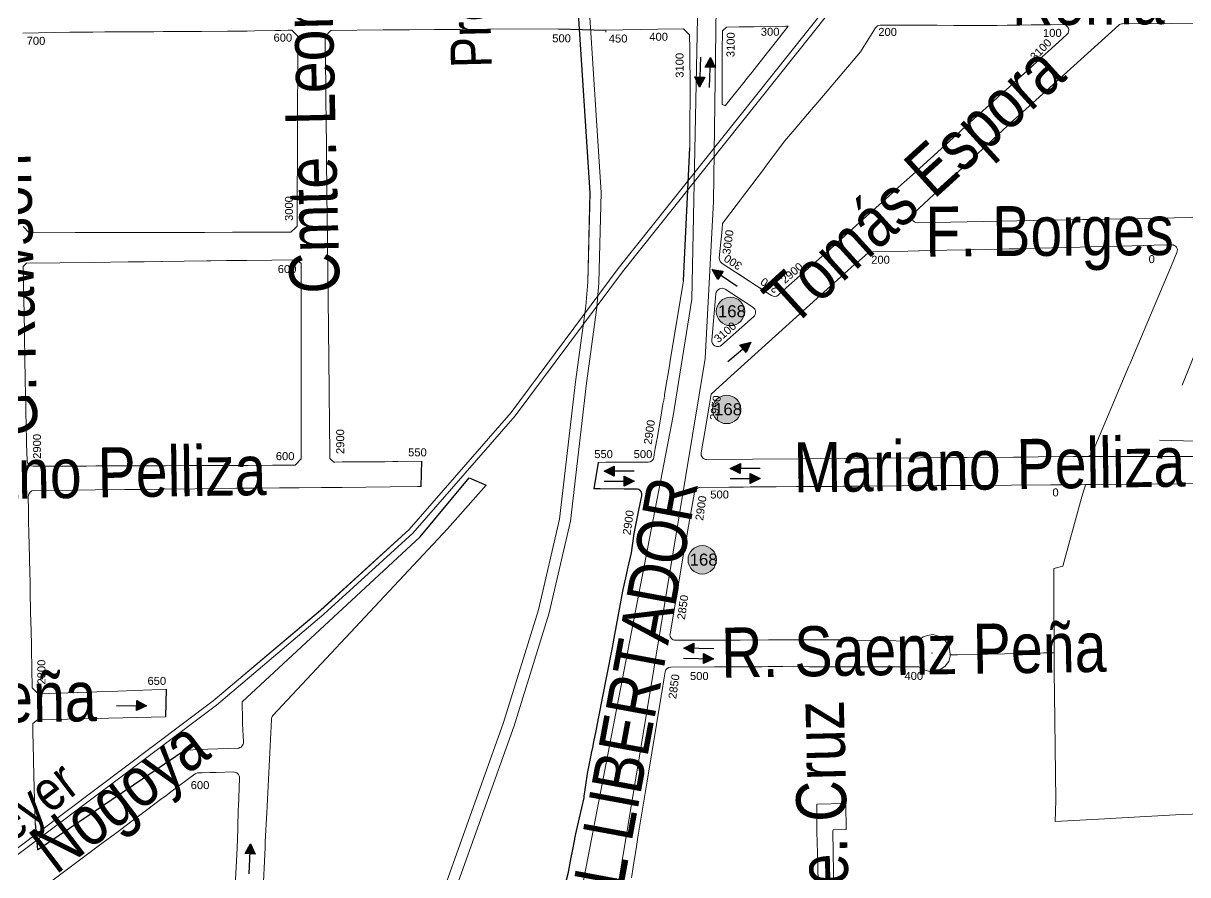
# Model space of a CAD drawing. Header units: millimetres. Extents: x 11558 to 23675, y 49449 to 61482.
# Drawn here: x 20639 to 21221, y 56830 to 57256 of the extents above; entities that cross this region are included whole.
import ezdxf

# ---------------------------------------------------------------- set-up
doc = ezdxf.new("R2010")
doc.units = ezdxf.units.MM
doc.linetypes.add('ACAD_ISO03W100', pattern=[30, 12, -18])
for name, color, linetype in [('0. plano base - nombres calles', 22, 'Continuous'), ('0. Plano Base - PLANO', 254, 'Continuous'), ('0. Plano base - sentido calles', 253, 'Continuous'), ('0. vias del tren', 252, 'VÍAS'), ('0.BARRIOS - DIVISIÓN', 12, 'ACAD_ISO03W100'), ('7. puesta en valor CC la lucila', 212, 'Continuous'), ('numeración', 7, 'Continuous')]:
    doc.layers.add(name, color=color, linetype=linetype)
doc.layers.add('Linea 168 IDA', color=7, linetype='Continuous', true_color=0x1a1a1a)
doc.layers.add('Linea 168 REGRESO', color=7, linetype='Continuous', true_color=0x330000)
doc.layers.get('7. puesta en valor CC la lucila').off()
doc.styles.get("Standard").update_dxf_attribs({"font": 'arial.ttf'})
doc.linetypes.add('VÍAS', pattern='A,0.15,[130,ltypeshp.shx,S=0.25,R=0,X=0,Y=0],0.15', length=0.3)

# ---------------------------------------------------------------- blocks, each defined once
blk = doc.blocks.new('MANZANAS')
at = {"layer": '0. Plano Base - PLANO', "color": 0, "linetype": 'VÍAS', "lineweight": 5, "ltscale": 4}
for points in [[(5639498.58, 6182852.42), (5639498.58, 6182614.33), (5639507.14, 6182228.89), (5639507.14, 6182181.36), (5639499.58, 6182050.89), (5639491.3, 6181998.3), (5639483.11, 6181953.65), (5639476.63, 6181918.34), (5639458.2, 6181825.34), (5639436.33, 6181704.24), (5639396.68, 6181501.18), (5639382.4, 6181412.53), (5639364.06, 6181337.09), (5639343.42, 6181280.78), (5639316.75, 6181215.85), (5639268.98, 6181116.06), (5639194.54, 6180959.83), (5639162.21, 6180892.02), (5639129.25, 6180822.85), (5639106.57, 6180782.08), (5639050.37, 6180665.87)], [(5639501.22, 6182852.42), (5639501.22, 6182614.36), (5639509.79, 6182228.92), (5639509.79, 6182181.28), (5639502.22, 6182050.61), (5639493.9, 6181997.86), (5639485.71, 6181953.18), (5639479.23, 6181917.85), (5639460.79, 6181824.85), (5639438.93, 6181703.75), (5639399.29, 6181500.71), (5639384.99, 6181412.01), (5639366.6, 6181336.32), (5639345.88, 6181279.82), (5639319.17, 6181214.78), (5639271.36, 6181114.92), (5639196.93, 6180958.69), (5639164.6, 6180890.88), (5639131.6, 6180821.63), (5639108.92, 6180780.86), (5639052.75, 6180664.71)], [(5639322.12, 6181612.68), (5639371.55, 6181530.98), (5639391.43, 6181490.39), (5639396.14, 6181478.96), (5639409.05, 6181442.97), (5639433.73, 6181378), (5639445.48, 6181332.4), (5639455.96, 6181274.08), (5639468.18, 6181185), (5639478.02, 6181113.25), (5639487.92, 6181063.58), (5639494.74, 6181039.55), (5639523.38, 6180960.5), (5639544.12, 6180912.83), (5639581.91, 6180817.59), (5639639.87, 6180652.45), (5639686.05, 6180526.01), (5639788.58, 6180238.23)], [(5639317.55, 6181609.48), (5639366.67, 6181528.31), (5639386.35, 6181488.1), (5639390.94, 6181476.96), (5639403.83, 6181441.05), (5639428.42, 6181376.31), (5639440.04, 6181331.21), (5639450.46, 6181273.21), (5639462.67, 6181184.24), (5639472.53, 6181112.33), (5639482.51, 6181062.28), (5639489.44, 6181037.84), (5639518.21, 6180958.44), (5639538.98, 6180910.69), (5639576.7, 6180815.64), (5639634.63, 6180650.57), (5639680.81, 6180524.12), (5639783.34, 6180236.34)]]:
    blk.add_lwpolyline(points, dxfattribs=at)
at = {"layer": '0. Plano Base - PLANO', "color": 0, "linetype": 'Continuous', "lineweight": 5}
for points in [[(5639514.96, 6181593.87), (5639535.35, 6181650.99), (5639537.66, 6181657.47), (5639543.15, 6181672.21), (5639562.6, 6181724.5, -0.184954), (5639563.92, 6181726), (5639585.44, 6181737.29), (5639623.78, 6181757.4, -0.521827), (5639627.85, 6181755.28), (5639634.53, 6181704.27), (5639639, 6181670.17), (5639640.51, 6181658.66, -0.310072), (5639639.07, 6181655.83), (5639595.3, 6181632.02), (5639591.49, 6181629.94), (5639518.94, 6181590.47, -0.688545)], [(5639475.99, 6181438.4), (5639472.77, 6181448.56), (5639468.76, 6181460.94), (5639466.88, 6181466.73), (5639470.59, 6181476.73), (5639470.69, 6181476.98), (5639499.03, 6181553.28), (5639500.65, 6181557.39), (5639501.07, 6181558.43), (5639503.91, 6181565.49, -0.173643), (5639505.16, 6181566.91), (5639521.08, 6181575.62), (5639525.87, 6181578.24), (5639526.07, 6181578.35), (5639529.44, 6181580.19), (5639555.71, 6181594.58), (5639565.5, 6181599.94), (5639569.19, 6181601.96), (5639571.73, 6181603.42), (5639596.72, 6181617.15), (5639600.91, 6181619.47), (5639601.2, 6181619.63), (5639614.48, 6181626.96), (5639629.11, 6181635.04), (5639636.69, 6181639.23, -0.545067), (5639640.84, 6181637), (5639641.4, 6181629.95), (5639641.5, 6181628.64), (5639645.18, 6181582.22), (5639645.6, 6181577.02), (5639645.72, 6181575.44), (5639649.45, 6181528.4, -0.299264), (5639647.97, 6181525.7), (5639643.96, 6181523.58), (5639642.48, 6181522.8), (5639641.91, 6181522.5), (5639626.49, 6181514.34), (5639619.85, 6181510.82), (5639615.47, 6181508.51), (5639595.07, 6181497.7), (5639591.94, 6181496.05), (5639556.83, 6181477.46), (5639550.01, 6181473.85), (5639546.28, 6181471.88), (5639540.63, 6181468.89), (5639479.97, 6181436.77, -0.467956)], [(5639454.63, 6181490.93), (5639445.86, 6181512.48, -0.564414), (5639448.94, 6181516.6), (5639465.37, 6181514.98, -0.49534), (5639467.87, 6181510.92), (5639460.21, 6181490.98, -0.679803)], [(5639483.43, 6181422.84), (5639496.21, 6181429.6), (5639501.34, 6181432.32), (5639502.64, 6181433.01), (5639505.74, 6181434.64), (5639508.44, 6181436.07), (5639517.06, 6181440.63), (5639526, 6181445.36), (5639530.13, 6181447.54), (5639534.52, 6181449.86), (5639543.7, 6181454.72), (5639546.77, 6181456.34), (5639552.64, 6181459.45), (5639556.94, 6181461.72), (5639588.03, 6181478.16), (5639589.33, 6181478.85), (5639591.05, 6181479.76), (5639594.11, 6181481.38), (5639598.64, 6181483.77), (5639601.68, 6181485.38), (5639603.66, 6181486.43), (5639638.44, 6181504.82), (5639645.33, 6181508.46), (5639653.82, 6181512.95), (5639653.97, 6181512.16), (5639654.45, 6181509.55), (5639655.46, 6181504.23), (5639662.56, 6181471.48), (5639659.05, 6181468.32), (5639664.28, 6181458.38), (5639667.42, 6181452.42), (5639669.21, 6181449.01), (5639669.5, 6181448.47), (5639674.85, 6181438.31), (5639678.66, 6181431.07), (5639674.15, 6181428.6), (5639668.02, 6181425.26), (5639664.25, 6181423.19), (5639649.57, 6181415.17), (5639636.23, 6181407.88), (5639635.19, 6181407.31), (5639633.24, 6181406.25), (5639632.92, 6181406.07), (5639632.84, 6181406.49), (5639630.66, 6181409.52), (5639627.22, 6181411.58), (5639624.19, 6181411.92), (5639620.74, 6181411.14), (5639618.45, 6181409.5), (5639616.84, 6181407.89), (5639615.42, 6181404.73), (5639612.13, 6181403.08), (5639599.37, 6181396.69), (5639587.12, 6181390.56), (5639587, 6181390.77), (5639580.19, 6181387.2), (5639577.95, 6181386.03), (5639573.99, 6181383.95), (5639567.7, 6181380.66), (5639567.42, 6181380.51), (5639561.49, 6181377.41), (5639549.07, 6181370.91), (5639536.51, 6181364.34), (5639534.69, 6181363.38), (5639524.15, 6181357.86), (5639507.86, 6181349.34, -0.464941), (5639503.9, 6181350.96), (5639494.94, 6181378.74), (5639491.53, 6181389.53), (5639490.21, 6181393.7), (5639489.11, 6181397.2), (5639488.17, 6181400.18), (5639482.07, 6181419.52, -0.362196)], [(5639192.48, 6181283.64), (5639182.72, 6181278.52, -0.408516), (5639178.69, 6181279.73), (5639174.69, 6181287.01), (5639169.39, 6181296.65), (5639167.88, 6181299.39), (5639167.15, 6181300.72), (5639165.23, 6181304.21), (5639164.63, 6181305.31), (5639159.8, 6181314.09), (5639157.67, 6181318.02), (5639155.56, 6181321.93), (5639147.78, 6181336.32), (5639132.35, 6181364.89), (5639132.94, 6181367.12), (5639162.33, 6181382.88), (5639177.76, 6181391.15), (5639184.84, 6181394.95), (5639192.45, 6181399.03), (5639192.79, 6181399.21), (5639202.46, 6181404.39), (5639212.42, 6181409.73), (5639214.22, 6181410.7), (5639221.04, 6181414.36), (5639224.74, 6181416.34), (5639230.06, 6181419.19), (5639252.14, 6181431.03), (5639254.84, 6181430.28), (5639270.69, 6181399.8), (5639277.48, 6181386.77), (5639284.49, 6181373.29), (5639287.3, 6181367.89), (5639289.06, 6181364.51), (5639293.63, 6181355.72), (5639295.78, 6181351.6), (5639297.43, 6181348.42), (5639299.95, 6181343.59), (5639298.75, 6181339.41), (5639298.62, 6181339.34), (5639290.91, 6181335.29), (5639289.03, 6181334.31), (5639288.72, 6181334.15), (5639277.96, 6181328.5), (5639269.38, 6181324), (5639260.05, 6181319.1), (5639250.41, 6181314.04), (5639241.4, 6181309.31), (5639240.25, 6181308.71), (5639226.34, 6181301.41), (5639224.56, 6181300.48), (5639210.47, 6181293.08), (5639206.37, 6181290.93), (5639201.28, 6181288.26), (5639198.43, 6181286.76), (5639193.37, 6181284.11)]]:
    blk.add_lwpolyline(points, format="xyb", close=True, dxfattribs=at)
for points in [[(5639447.77, 6181526.76), (5639449.47, 6181526.59), (5639452.48, 6181526.3), (5639457.79, 6181525.77), (5639461.92, 6181525.37), (5639462.06, 6181525.35), (5639466.72, 6181524.89), (5639467.42, 6181524.82), (5639469.84, 6181524.59), (5639470.89, 6181524.48, 0.337498), (5639473.78, 6181526.26), (5639474.07, 6181527.03), (5639476.42, 6181533.14), (5639484.83, 6181555), (5639487.13, 6181560.98), (5639493.19, 6181577.33), (5639496.19, 6181585.41), (5639499.21, 6181593.53), (5639501.72, 6181600.29), (5639502.28, 6181601.82), (5639505.55, 6181610.61), (5639514.01, 6181633.41), (5639515.43, 6181637.24), (5639516.49, 6181640.1), (5639517.09, 6181641.71), (5639519.99, 6181649.57), (5639521.92, 6181654.8), (5639523.01, 6181657.75), (5639523.98, 6181660.39), (5639526.07, 6181666.06), (5639528.11, 6181671.58), (5639529.08, 6181674.23), (5639532.4, 6181683.2), (5639535.95, 6181692.83), (5639537.3, 6181696.5), (5639539.8, 6181703.29), (5639541.73, 6181708.5, 0.689174), (5639537.78, 6181711.94), (5639532.42, 6181709.08), (5639524.71, 6181704.98), (5639523.75, 6181704.46), (5639518.76, 6181701.81), (5639514.2, 6181699.38), (5639513.09, 6181698.79), (5639508.76, 6181696.48), (5639505.21, 6181694.59), (5639502.27, 6181693.07), (5639497.33, 6181690.52), (5639489.4, 6181686.42), (5639482, 6181682.59), (5639474.98, 6181678.96), (5639467.08, 6181674.87), (5639456.82, 6181669.57, 0.259284), (5639455.31, 6181667.3), (5639454.2, 6181653.17), (5639447.18, 6181622.47), (5639445.09, 6181613.31), (5639443.23, 6181605.15), (5639441.14, 6181595.96), (5639438.56, 6181580.68), (5639438.21, 6181578.62), (5639435.88, 6181564.84), (5639432.56, 6181545.19), (5639433.6, 6181542.64), (5639434.89, 6181539.47), (5639439.05, 6181529.23, 0.278434), (5639441.54, 6181527.38), (5639469.84, 6181524.59)], [(5639428.08, 6181511.39, -0.057301), (5639428.35, 6181510.81), (5639441.34, 6181471.15), (5639441.41, 6181470.93), (5639442.77, 6181466.79), (5639444.76, 6181460.71), (5639445.43, 6181458.67), (5639446.34, 6181455.88), (5639446.51, 6181455.37), (5639446.58, 6181455.15), (5639447.19, 6181453.25), (5639447.82, 6181451.26), (5639449.81, 6181445), (5639453.11, 6181434.59), (5639453.31, 6181433.97), (5639454.39, 6181430.55), (5639455.17, 6181428.07), (5639456.02, 6181425.38, -0.363837), (5639454.65, 6181422.06), (5639449.14, 6181419.17), (5639448.85, 6181419.03), (5639445.29, 6181417.16), (5639438.94, 6181413.85), (5639435.88, 6181412.25), (5639432.45, 6181410.45)], [(5639543.14, 6181233.64), (5639539.7, 6181243.97), (5639538.48, 6181247.65), (5639536.63, 6181253.2), (5639531.81, 6181267.68), (5639527.74, 6181280.2), (5639514.38, 6181321.16), (5639514.27, 6181321.5), (5639513.45, 6181324), (5639511.81, 6181329.04), (5639510.53, 6181332.94, -0.365713), (5639511.89, 6181336.28), (5639531.25, 6181346.46), (5639535.96, 6181348.94), (5639550.98, 6181356.84), (5639552.19, 6181357.47), (5639555.06, 6181358.99), (5639561.58, 6181362.36), (5639566.19, 6181364.75), (5639567.84, 6181365.61), (5639573.36, 6181368.47), (5639577.47, 6181370.6), (5639580.24, 6181372.03), (5639580.34, 6181372.08), (5639584.37, 6181374.16), (5639587.29, 6181375.67), (5639590.58, 6181377.37), (5639593.38, 6181378.81), (5639606.09, 6181385.4), (5639618.94, 6181392.14), (5639621.84, 6181393.66), (5639625.33, 6181393.58), (5639627.78, 6181394.1), (5639629.97, 6181394.97), (5639631.75, 6181396.77), (5639633.36, 6181399.73), (5639633.74, 6181401.9), (5639633.91, 6181402.88), (5639633.24, 6181406.25), (5639635.19, 6181407.31), (5639636.23, 6181407.88), (5639649.57, 6181415.17), (5639664.25, 6181423.19), (5639668.02, 6181425.26), (5639674.15, 6181428.6), (5639678.66, 6181431.07), (5639678.95, 6181430.53), (5639679.58, 6181429.33), (5639683.76, 6181421.39), (5639687.94, 6181413.56), (5639688.07, 6181413.31), (5639688.34, 6181412.8), (5639707.05, 6181377.78), (5639713.43, 6181365.81), (5639718.07, 6181356.28), (5639736.79, 6181367.38), (5639769.89, 6181386.99), (5639791.62, 6181399.56)], [(5639635.81, 6181274.45), (5639631.5, 6181282.45), (5639621.63, 6181300.77), (5639621.48, 6181301.44), (5639627.25, 6181304.66), (5639621.03, 6181316.12), (5639608.33, 6181309.22), (5639610, 6181305.97), (5639610.64, 6181304.73), (5639611.64, 6181302.81), (5639612.02, 6181302.07), (5639612.62, 6181300.9), (5639614.66, 6181296.95), (5639617.33, 6181292.09), (5639619.8, 6181287.59), (5639651.23, 6181230.47, -0.401981)], [(5639383.61, 6181140.86), (5639373.57, 6181162.64), (5639372.28, 6181165.44), (5639366.31, 6181178.48), (5639346.79, 6181221.05, -0.177189), (5639346.63, 6181223.1), (5639380.93, 6181346.23), (5639388.05, 6181374.6, 0)], [(5639293.21, 6181210.22), (5639286.96, 6181206.66), (5639272.2, 6181198.25), (5639263, 6181193.02), (5639258.9, 6181190.71), (5639237.44, 6181178.63), (5639233.45, 6181180.01), (5639224.21, 6181196.88), (5639223.16, 6181198.8), (5639219.89, 6181204.77), (5639215.23, 6181213.28), (5639213.89, 6181215.73), (5639211.57, 6181219.96), (5639210.65, 6181221.64), (5639210.02, 6181222.8), (5639208.36, 6181225.83), (5639205.49, 6181231.07), (5639204.85, 6181232.23), (5639203.52, 6181234.66), (5639203.02, 6181235.57), (5639198.45, 6181243.93), (5639196.97, 6181246.62), (5639192.79, 6181254.27), (5639190.91, 6181257.71), (5639187.58, 6181263.99, -0.413961), (5639188.82, 6181268.04), (5639207.04, 6181277.73), (5639215.9, 6181282.44), (5639228.79, 6181289.3), (5639236.38, 6181293.35), (5639244.1, 6181297.48), (5639259.59, 6181305.76), (5639277.79, 6181315.49), (5639287.37, 6181320.58), (5639297.06, 6181325.72), (5639305.73, 6181330.3), (5639315.57, 6181335.51), (5639324.69, 6181340.35), (5639335.15, 6181345.88), (5639345.82, 6181351.59), (5639357.9, 6181358.11), (5639359.58, 6181359.02)], [(5639329.84, 6181222.09), (5639334.08, 6181214.13), (5639335.1, 6181212.39), (5639339.63, 6181204.63, -0.418951), (5639338.51, 6181200.51), (5639325.5, 6181193.19), (5639315.59, 6181187.55), (5639315.88, 6181188.19)], [(5639283.64, 6181092.31), (5639290.87, 6181107.51), (5639295.23, 6181116.62), (5639299.61, 6181125.65), (5639303.89, 6181134.51), (5639308.35, 6181143.71), (5639312.39, 6181152.06), (5639316.56, 6181160.66), (5639317.48, 6181162.57), (5639319.01, 6181165.72), (5639325.56, 6181179.25, -0.157469), (5639326.84, 6181180.58), (5639328.43, 6181181.44), (5639331.95, 6181183.34), (5639334.58, 6181184.75), (5639342.03, 6181188.95, -0.434426), (5639346.22, 6181187.62), (5639352.48, 6181174.47), (5639352.42, 6181174.45), (5639352.71, 6181173.86), (5639357.15, 6181164.75), (5639361.38, 6181156.06), (5639365.28, 6181147.4), (5639369.05, 6181139.01)]]:
    blk.add_lwpolyline(points, format="xyb", dxfattribs=at)
blk.add_lwpolyline([(5639407.45, 6181601.96), (5639406.69, 6181597.98), (5639406.61, 6181598.11), (5639406.48, 6181598.09), (5639404.9, 6181597.91), (5639399.58, 6181608.28), (5639398.51, 6181610.37), (5639397.33, 6181612.66), (5639397.02, 6181613.26), (5639392.63, 6181621.82), (5639388.06, 6181630.72), (5639389.01, 6181633.28), (5639394.64, 6181636.31), (5639397.2, 6181637.69), (5639400.76, 6181639.6), (5639401, 6181639.73), (5639401.27, 6181639.87), (5639415.19, 6181647.36), (5639416.2, 6181647.9), (5639415.83, 6181645.99), (5639415.13, 6181642.31), (5639414.42, 6181638.61), (5639413.26, 6181632.54), (5639410.82, 6181619.72), (5639410.67, 6181618.98), (5639410, 6181615.41), (5639409.48, 6181612.68)], close=True, dxfattribs=at)
for points in [[(5639336.64, 6181603.22), (5639336.43, 6181603.68), (5639336.22, 6181604.11), (5639343.61, 6181608.14), (5639351.27, 6181612.32), (5639358.97, 6181616.51), (5639370.3, 6181622.6), (5639374.4, 6181621.28), (5639377.78, 6181615.02), (5639382.39, 6181606.48), (5639383.06, 6181605.24), (5639387.2, 6181597.5), (5639396.6, 6181578.79), (5639400.55, 6181571.25)], [(5639791.62, 6181399.56), (5639769.89, 6181386.99), (5639736.79, 6181367.38), (5639718.07, 6181356.28), (5639713.43, 6181365.81), (5639707.05, 6181377.78), (5639688.34, 6181412.8), (5639688.07, 6181413.31), (5639687.94, 6181413.56), (5639683.76, 6181421.39), (5639679.58, 6181429.33), (5639678.95, 6181430.53), (5639678.66, 6181431.07), (5639674.85, 6181438.31), (5639669.5, 6181448.47), (5639669.21, 6181449.01), (5639667.42, 6181452.42), (5639664.28, 6181458.38), (5639659.05, 6181468.32), (5639662.56, 6181471.48), (5639655.46, 6181504.23), (5639654.45, 6181509.55), (5639653.97, 6181512.16), (5639653.82, 6181512.95), (5639656.31, 6181514.27), (5639672.35, 6181522.75), (5639719.52, 6181547.69)], [(5639354.09, 6181370.35), (5639343.37, 6181364.62), (5639341.23, 6181363.48), (5639337.7, 6181361.6), (5639337.39, 6181361.44), (5639334.38, 6181359.85), (5639331.05, 6181358.09), (5639328.58, 6181356.79), (5639325.45, 6181355.13), (5639323.38, 6181354.04), (5639318.78, 6181351.62), (5639315.6, 6181349.94), (5639315.13, 6181349.69), (5639312.59, 6181350.43), (5639303.45, 6181367.54), (5639298.09, 6181377.58), (5639296.96, 6181379.69), (5639295.61, 6181382.21), (5639293.94, 6181385.34), (5639293.5, 6181386.17), (5639292.18, 6181388.64), (5639292.06, 6181388.87), (5639291.94, 6181389.09), (5639290.43, 6181391.91), (5639290.38, 6181392.02), (5639288.85, 6181394.88), (5639287.54, 6181397.33), (5639286.99, 6181398.37), (5639286.71, 6181398.88), (5639284.71, 6181402.64), (5639283.33, 6181405.22), (5639280.83, 6181409.9), (5639279.65, 6181412.1), (5639277.34, 6181416.42), (5639276.26, 6181418.45), (5639273.27, 6181424.04), (5639271.51, 6181427.34), (5639265.82, 6181438), (5639264.61, 6181440.26), (5639259.19, 6181450.41), (5639258.77, 6181451.2), (5639256.66, 6181455.15), (5639255.1, 6181458.07), (5639250.93, 6181465.88), (5639231.03, 6181503.14), (5639230.13, 6181504.82), (5639225.83, 6181512.87), (5639218.48, 6181526.63), (5639218.3, 6181526.97), (5639215.92, 6181531.42), (5639213.13, 6181536.66), (5639214.35, 6181540.66), (5639237.38, 6181552.86), (5639241.28, 6181554.93), (5639248.14, 6181558.57), (5639249.08, 6181559.07), (5639260.01, 6181564.86), (5639263.21, 6181566.55), (5639271.61, 6181571), (5639283.56, 6181577.31), (5639314.92, 6181593.84)], [(5639078.22, 6181468.46), (5639098.89, 6181479.7), (5639099.37, 6181479.95), (5639105.98, 6181483.44), (5639106.7, 6181483.82), (5639109.04, 6181485.05), (5639114.32, 6181487.83), (5639123.09, 6181492.45), (5639134.13, 6181498.26), (5639136.11, 6181499.3), (5639140.14, 6181501.42), (5639143.98, 6181503.44), (5639153.98, 6181508.7), (5639157.1, 6181510.35), (5639168.67, 6181516.43), (5639177.3, 6181521.06), (5639180.52, 6181522.81), (5639189.73, 6181527.82), (5639192.07, 6181529.09), (5639195.28, 6181530.84), (5639196.53, 6181531.52), (5639196.88, 6181531.71), (5639201.02, 6181530.41), (5639207.38, 6181518.05), (5639208.17, 6181516.52), (5639208.27, 6181516.33), (5639211.35, 6181510.35), (5639214.85, 6181503.53), (5639216.74, 6181499.86), (5639218.4, 6181496.64), (5639222.66, 6181488.38), (5639227.54, 6181478.89), (5639231.75, 6181470.72), (5639234.24, 6181465.87), (5639234.9, 6181464.6), (5639239.66, 6181455.35), (5639242.12, 6181450.57), (5639243.49, 6181447.9), (5639244.49, 6181445.96), (5639244.21, 6181445.13), (5639243.11, 6181441.85), (5639241.51, 6181441.02), (5639217.17, 6181428.31), (5639204.77, 6181421.83), (5639194.44, 6181416.44), (5639190.86, 6181414.57), (5639185.47, 6181411.76), (5639183.21, 6181410.57), (5639179.11, 6181408.43), (5639170.41, 6181403.89), (5639162.21, 6181399.61), (5639147.49, 6181391.92), (5639127.17, 6181381.31), (5639122.99, 6181382.67)], [(5639266.02, 6181120.39), (5639254.53, 6181141.28), (5639246.89, 6181155.16), (5639244.2, 6181160.04), (5639241.89, 6181164.24), (5639243.16, 6181166.96), (5639256.28, 6181174.17), (5639259.53, 6181175.96), (5639267.95, 6181180.6), (5639267.98, 6181180.62), (5639299.26, 6181197.8)]]:
    blk.add_lwpolyline(points, dxfattribs=at)
at = {"layer": '0. Plano Base - PLANO', "color": 0}
for points in [[(5639645.96, 6181524.64), (5639829.32, 6181620.55), (5639836.51, 6181604.85)], [(5639314.92, 6181593.84), (5639336.22, 6181604.11)], [(5639428.35, 6181510.81), (5639400.55, 6181571.25)], [(5639432.45, 6181410.45), (5639436.72, 6181397.68)], [(5639329.84, 6181222.09), (5639370.69, 6181336.43), (5639378.88, 6181373.9)], [(5639378.88, 6181373.9), (5639388.05, 6181374.6)], [(5639359.58, 6181359.02), (5639354.07, 6181370.38)], [(5639293.21, 6181210.22), (5639299.26, 6181197.8)], [(5639273.16, 6181109.19), (5639315.88, 6181188.19)], [(5639266.02, 6181120.39), (5639273.16, 6181109.19)]]:
    blk.add_lwpolyline(points, dxfattribs=at)
blk.add_lwpolyline([(5639516.84, 6181208.74), (5639513.77, 6181221.75), (5639511.68, 6181228.82), (5639510.78, 6181231.88), (5639509.02, 6181237.85), (5639508.95, 6181238.09), (5639507.85, 6181241.8), (5639506.18, 6181248.29), (5639503.6, 6181258.3), (5639503.56, 6181258.43), (5639503.44, 6181258.77), (5639503.3, 6181259.16), (5639499.96, 6181268.53), (5639499.55, 6181269.93), (5639496.71, 6181279.73), (5639496.66, 6181279.91), (5639495.85, 6181282.69), (5639495.07, 6181285.37), (5639493.49, 6181290.82), (5639491.51, 6181297.65), (5639488.63, 6181307.57), (5639485.74, 6181317.55), (5639481.51, 6181331.52), (5639479.59, 6181337.82), (5639476.91, 6181346.56), (5639473.9, 6181356.38), (5639472.88, 6181359.71), (5639471.36, 6181365.52), (5639470.34, 6181369.4), (5639469.91, 6181371.03), (5639469.59, 6181372.26), (5639468.11, 6181377.89), (5639464.84, 6181387.26), (5639461.62, 6181398.57), (5639459.57, 6181405.69, 0.472789), (5639455.6, 6181407.4), (5639450.17, 6181404.61), (5639439.49, 6181399.11), (5639436.72, 6181397.68)], format="xyb", dxfattribs=at)
at = {"layer": '0. Plano Base - PLANO', "color": 0, "lineweight": 5}
blk.add_point((5639624.5, 6181402.73), dxfattribs=at)
blk = doc.blocks.new('168 ida')
at = {"layer": 'Linea 168 REGRESO', "lineweight": 211, "true_color": 0xededed}
h = blk.add_hatch(color=7, dxfattribs=at)
h.dxf.hatch_style = 1
edge = h.paths.add_edge_path()
edge.add_arc((0, 0), 7.11, 0, 360)
at = {"layer": 'Linea 168 REGRESO', "lineweight": 9}
blk.add_circle((0, 0), 7.11, dxfattribs=at)
at = {"layer": 'Linea 168 REGRESO', "lineweight": 15, "insert": (-6.3, 3.1), "char_height": 6, "attachment_point": 1}
blk.add_mtext_dynamic_manual_height_columns('168', width=16.4579, gutter_width=12.5, heights=[0], dxfattribs=at)

msp = doc.modelspace()

# ---------------------------------------------------------------- hatches: boundary and pattern name
at = {"layer": '0. Plano base - sentido calles', "linetype": 'Continuous', "lineweight": 25, "ltscale": 2, "true_color": 0x1a1a1a}
h = msp.add_hatch(color=250, dxfattribs=at)
h.dxf.hatch_style = 1
h.paths.add_polyline_path([(20982.62, 57238.71), (20979.97, 57233.78), (20982.47, 57233.71)])
h.paths.add_polyline_path([(20982.62, 57238.71), (20982.47, 57233.71), (20984.96, 57233.63)])
h = msp.add_hatch(color=250, dxfattribs=at)
h.dxf.hatch_style = 1
h.paths.add_polyline_path([(20977.17, 57223.86), (20979.82, 57228.79), (20977.32, 57228.86)])
h.paths.add_polyline_path([(20977.17, 57223.86), (20977.32, 57228.86), (20974.82, 57228.94)])
h = msp.add_hatch(color=250, dxfattribs=at)
h.dxf.hatch_style = 1
h.paths.add_polyline_path([(20983.5, 57132.55), (20986.25, 57127.68), (20987.65, 57129.75)])
h.paths.add_polyline_path([(20983.5, 57132.55), (20987.65, 57129.75), (20989.04, 57131.83)])
h = msp.add_hatch(color=250, dxfattribs=at)
h.dxf.hatch_style = 1
h.paths.add_polyline_path([(21002.79, 57096.23), (20997.35, 57094.94), (20998.96, 57093.03)])
h.paths.add_polyline_path([(21002.79, 57096.23), (20998.96, 57093.03), (21000.56, 57091.11)])
h = msp.add_hatch(color=250, dxfattribs=at)
h.dxf.hatch_style = 1
h.paths.add_polyline_path([(20929.48, 57031.78), (20934.46, 57029.25), (20934.48, 57031.75)])
h.paths.add_polyline_path([(20929.48, 57031.78), (20934.48, 57031.75), (20934.49, 57034.25)])
h = msp.add_hatch(color=250, dxfattribs=at)
h.dxf.hatch_style = 1
h.paths.add_polyline_path([(20992.56, 57033.09), (20997.54, 57030.55), (20997.56, 57033.05)])
h.paths.add_polyline_path([(20992.56, 57033.09), (20997.56, 57033.05), (20997.58, 57035.55)])
h = msp.add_hatch(color=250, dxfattribs=at)
h.dxf.hatch_style = 1
h.paths.add_polyline_path([(20944.44, 57026.68), (20939.46, 57029.22), (20939.44, 57026.72)])
h.paths.add_polyline_path([(20944.44, 57026.68), (20939.44, 57026.72), (20939.43, 57024.22)])
h = msp.add_hatch(color=250, dxfattribs=at)
h.dxf.hatch_style = 1
h.paths.add_polyline_path([(21007.53, 57027.99), (21002.54, 57030.52), (21002.53, 57028.02)])
h.paths.add_polyline_path([(21007.53, 57027.99), (21002.53, 57028.02), (21002.51, 57025.52)])
h = msp.add_hatch(color=250, dxfattribs=at)
h.dxf.hatch_style = 1
h.paths.add_polyline_path([(20969.28, 56943.21), (20974.23, 56940.6), (20974.28, 56943.1)])
h.paths.add_polyline_path([(20969.28, 56943.21), (20974.28, 56943.1), (20974.34, 56945.6)])
h = msp.add_hatch(color=250, dxfattribs=at)
h.dxf.hatch_style = 1
h.paths.add_polyline_path([(20984.18, 56937.89), (20979.23, 56940.5), (20979.18, 56938)])
h.paths.add_polyline_path([(20984.18, 56937.89), (20979.18, 56938), (20979.12, 56935.5)])
h = msp.add_hatch(color=250, dxfattribs=at)
h.dxf.hatch_style = 1
h.paths.add_polyline_path([(20700.79, 56914.37), (20695.82, 56916.93), (20695.79, 56914.43)])
h.paths.add_polyline_path([(20700.79, 56914.37), (20695.79, 56914.43), (20695.76, 56911.93)])
h = msp.add_hatch(color=250, dxfattribs=at)
h.dxf.hatch_style = 1
h.paths.add_polyline_path([(20752.72, 56845.3), (20750.01, 56840.41), (20752.5, 56840.31)])
h.paths.add_polyline_path([(20752.72, 56845.3), (20752.5, 56840.31), (20755, 56840.2)])
at = {"layer": 'Linea 168 IDA', "lineweight": 15}
h = msp.add_hatch(dxfattribs=at)
h.set_pattern_fill('AR-B816', color=256)
h.set_pattern_definition([(0, (6100, 3543.03), (0, 203.2), []), (90, (6100, 3543.03), (-203.2, 203.2), [203.2, -203.2])])
h.paths.add_polyline_path([(20940.84, 57048.46, 1), (20949.21, 57048.46, 1)])
h.paths.add_polyline_path([(20941.59, 57045.51), (20948.67, 57045.51), (20948.67, 57050.66), (20941.59, 57050.66)], flags=25)

# ---------------------------------------------------------------- linework, layer by layer
at = {"layer": '0. Plano base - sentido calles', "color": 250, "linetype": 'Continuous', "lineweight": 25, "ltscale": 2, "true_color": 0x1a1a1a}
for points in [[(20977.62, 57238.86), (20977.17, 57223.86), (20974.82, 57228.94), (20979.82, 57228.79), (20977.17, 57223.86)], [(20982.16, 57223.71), (20982.62, 57238.71), (20984.96, 57233.63), (20979.97, 57233.78), (20982.62, 57238.71)], [(20995.93, 57124.16), (20983.5, 57132.55), (20989.04, 57131.83), (20986.25, 57127.68), (20983.5, 57132.55)], [(20991.29, 57086.61), (21002.79, 57096.23), (21000.56, 57091.11), (20997.35, 57094.94), (21002.79, 57096.23)], [(20944.48, 57031.68), (20929.48, 57031.78), (20934.49, 57034.25), (20934.46, 57029.25), (20929.48, 57031.78)], [(21007.56, 57032.99), (20992.56, 57033.09), (20997.58, 57035.55), (20997.54, 57030.55), (20992.56, 57033.09)], [(20929.45, 57026.78), (20944.44, 57026.68), (20939.43, 57024.22), (20939.46, 57029.22), (20944.44, 57026.68)], [(20992.53, 57028.09), (21007.53, 57027.99), (21002.51, 57025.52), (21002.54, 57030.52), (21007.53, 57027.99)], [(20969.18, 56938.21), (20984.18, 56937.89), (20979.12, 56935.5), (20979.23, 56940.5), (20984.18, 56937.89)], [(20984.28, 56942.89), (20969.28, 56943.21), (20974.34, 56945.6), (20974.23, 56940.6), (20969.28, 56943.21)], [(20685.79, 56914.56), (20700.79, 56914.37), (20695.76, 56911.93), (20695.82, 56916.93), (20700.79, 56914.37)], [(20752.08, 56830.31), (20752.72, 56845.3), (20755, 56840.2), (20750.01, 56840.41), (20752.72, 56845.3)]]:
    msp.add_lwpolyline(points, dxfattribs=at)
at = {"layer": '0. vias del tren', "color": 252, "lineweight": 13, "ltscale": 5}
for points in [[(21649.94, 58285.22), (21540.17, 58073.94), (21370.08, 57727.97), (21348.16, 57685.78), (21281.3, 57573.49), (21249.7, 57530.65), (21221.85, 57494.8), (21199.82, 57466.45), (21140.59, 57392.43), (21065.36, 57295.04), (20936.56, 57133.13), (20883.01, 57061.05), (20831.96, 57002.55), (20787.68, 56962.1), (20734.08, 56916.78), (20645.68, 56850.25), (20507.6, 56745.94), (20447.64, 56700.67), (20386.51, 56654.48), (20347.59, 56628.76), (20244.14, 56551.55)], [(21652.28, 58284), (21542.53, 58072.75), (21372.44, 57726.77), (21350.47, 57684.49), (21283.51, 57572.03), (21251.81, 57529.05), (21223.94, 57493.18), (21201.9, 57464.82), (21142.67, 57390.79), (21067.44, 57293.41), (20938.65, 57131.51), (20885.07, 57059.39), (20833.85, 57000.7), (20789.42, 56960.12), (20735.73, 56914.72), (20647.27, 56848.14), (20509.19, 56743.83), (20449.24, 56698.56), (20388.04, 56652.32), (20349.11, 56626.59), (20245.71, 56549.43)], [(20921.8, 57266.45), (20927.99, 57171.15), (20926.92, 57125.97), (20925.83, 57113.66), (20920.7, 57075.77), (20912.64, 57006.74), (20902.05, 56960.86), (20884.46, 56904.28), (20854.23, 56819.59), (20829.89, 56751.39), (20815.78, 56702.75), (20810.74, 56678.27), (20799.72, 56594.92), (20796.14, 56543.06), (20785.77, 56441.13), (20761.06, 56267.86), (20743.75, 56134.37), (20702.05, 55831.73)], [(20916.27, 57265.71), (20922.43, 57171.04), (20921.36, 57126.29), (20920.3, 57114.28), (20915.18, 57076.47), (20907.15, 57007.69), (20896.67, 56962.31), (20879.18, 56906.04), (20848.99, 56821.46), (20824.59, 56753.1), (20810.37, 56704.08), (20805.25, 56679.2), (20794.18, 56595.48), (20790.59, 56543.53), (20780.24, 56441.8), (20755.55, 56268.61), (20738.23, 56135.11), (20696.54, 55832.46)]]:
    msp.add_lwpolyline(points, dxfattribs=at)
at = {"layer": '0.BARRIOS - DIVISIÓN', "color": 14, "lineweight": 18, "ltscale": 2}
msp.add_lwpolyline([(17027.55, 58263.71), (19945.72, 58287.94), (19902.09, 57798.86), (19856.05, 57250.46), (20909.53, 57261.75), (21026.57, 57261.35), (21295.4, 57263.73), (21207.14, 57047.24), (21397.73, 57041.84), (21346.41, 56770.65), (21370.88, 56749.89), (21369.71, 56721.79), (21410.13, 56720.2), (21422.01, 56694.22), (21424.96, 56493.28), (21477.94, 56493.24), (21485.42, 56452.7), (21228.86, 56438.95), (21225.94, 56407.63), (21148.42, 56402.76), (21134.38, 56160), (21185.39, 56161.52), (21178.83, 56000.77)], dxfattribs=at)
at = {"layer": 'Linea 168 IDA', "lineweight": 15}
msp.add_lwpolyline([(21322.55, 58300.09), (21153.53, 58013.12), (21076.23, 57827.96), (21005.05, 57649.05), (20982.11, 57589.38), (20977.82, 57341.53), (20973.29, 57117.77), (20963.99, 57059.48), (20919.57, 56828.6), (20873.89, 56588.03), (20847.82, 56428.53), (20802.45, 56139.06), (20776.13, 55948.55)], dxfattribs=at)
at = {"layer": 'Linea 168 REGRESO', "lineweight": 15}
msp.add_lwpolyline([(20800.79, 55985.68), (20825.9, 56150.45), (20854.3, 56344.34), (20890.73, 56553.48), (20912.6, 56680.43), (20979.96, 57088.07), (20984.13, 57166.66), (20987.01, 57373.21), (20991.42, 57514.31), (20992.86, 57590.93), (21120.76, 57904.83), (21181.05, 58032.14), (21336.09, 58295.82)], dxfattribs=at)

# ---------------------------------------------------------------- block references
at = {"layer": '0. Plano Base - PLANO', "color": 28, "lineweight": 5, "true_color": 0x0d0d0d, "rotation": 332.5463477508169}
msp.add_blockref('MANZANAS', (-7833237.48, -2828296.13), dxfattribs=at)
at = {"layer": '7. puesta en valor CC la lucila', "color": 250, "lineweight": 30, "rotation": 332.5463477508169}
msp.add_blockref('MANZANAS', (-7833237.48, -2828296.13), dxfattribs=at)
at = {"layer": 'Linea 168 REGRESO', "lineweight": 15}
for p in [(20992.68, 57111.64), (20990.75, 57062.61), (20978.53, 56987.39)]:
    msp.add_blockref('168 ida', p, dxfattribs=at)

# ---------------------------------------------------------------- texts
at = {"layer": '0. plano base - nombres calles', "color": 250, "lineweight": 15, "true_color": 0x1a1a1a, "attachment_point": 1}
for s, insert, char_height, rotation in [('{\\fArial Narrow|b0|i0|c0|p34;Prof. Francisco Chelia}', (20852.96, 57233.22), 20.3498, 91.4291), ('{\\fArial Narrow|b0|i0|c0|p34;Cmte. Leonardo Rosales}', (20772.35, 57120.2), 25, 91.4291), ('{\\fArial Narrow|b0|i0|c0|p34;Roma}', (21133.21, 57279.81), 25, 0.40439), ('{\\fArial Narrow|b0|i0|c0|p34;Tomás Espora}', (21006.82, 57121.76), 25, 42.24635), ('{\\fArial Narrow|b0|i0|c0|p34;G. Rawson}', (20621.32, 57048.69), 25, 91.4291), ('{\\fArial Narrow|b0|i0|c0|p34;F. Borges}', (21089.96, 57164.04), 25, 0.40439), ('{\\fArial Narrow|b0|i0|c0|p34;Mariano Pelliza}', (20564.66, 57041.79), 25, 0.88852), ('{\\fArial Narrow|b0|i0|c0|p34;Mariano Pelliza}', (21024.02, 57046.05), 25, 0.88852), ('{\\fArial Narrow|b0|i0|c0|p34;AV. DEL LIBERTADOR}', (20897.17, 56734.54), 25, 79.50897), ('{\\fArial Narrow|b0|i0|c0|p34;R. Saenz Peña}', (20987.77, 56953.41), 25, 0.88852), ('{\\fArial Narrow|b0|i0|c0|p34;Pdte. Roque Sáenz Peña}', (20352.42, 56926.7), 25, 0.88852), ('{\\fArial Narrow|b0|i0|c0|p34;Bme. Cruz}', (21027.65, 56781.22), 25, 91.42927), ('{\\fArial Narrow|b0|i0|c0|p34;Nogoya}', (20640.16, 56849.4), 25, 37.24687), ('\\pi-60,l80,t80;{\\fArial Narrow|b0|i0|c0|p34;Eduardo Ramseyer}', (20483.29, 56756.63), 20, 37.24687)]:
    msp.add_mtext_dynamic_manual_height_columns(s, width=329.255, gutter_width=12.5, heights=[0], dxfattribs=dict(at, insert=insert, char_height=char_height, rotation=rotation))
at = {"layer": 'numeración', "color": 251, "true_color": 0x606162, "char_height": 4, "attachment_point": 1}
for s, insert in [('700', (20640.82, 57249.02)), ('600', (20764.22, 57250.62)), ('500', (20903.56, 57250.28)), ('450', (20931.82, 57250.17)), ('400', (20952.08, 57251.05)), ('300', (21007.82, 57253.56)), ('200', (21066.54, 57253.48)), ('100', (21148.88, 57252.99)), ('200', (21063, 57139.5)), ('0', (21201.68, 57139.82)), ('600', (20766.35, 57134.86)), ('600', (20765.36, 57041.24)), ('550', (20831.52, 57043.15)), ('550', (20924.55, 57042.26)), ('500', (20944.26, 57042.26)), ('500', (20982.56, 57022.05)), ('0', (21153.6, 57023.1)), ('650', (20701.22, 56928.81)), ('500', (20972.4, 56931.24)), ('400', (21079.63, 56931.3)), ('600', (20722.83, 56876.65))]:
    msp.add_mtext_dynamic_manual_height_columns(s, width=16.0314, gutter_width=12.5, heights=[0], dxfattribs=dict(at, insert=insert))
for s, insert, rotation in [('3100', (20990.64, 57238.87, 0.54), 89.26665), ('3100', (21142.02, 57239.56), 45.97753), ('3100', (20965.21, 57228.55), 90.143), ('3000', (20769.94, 57156.9), 90.143), ('3000', (20988.54, 57140.42, 0.54), 81.81096), ('300', (20996.75, 57132.03, 0.54), 147.35277), ('2900', (21017.31, 57128.39, 0.54), 40.51717), ('200', (21015.04, 57120.45, 0.54), 147.35277), ('3100', (20983.91, 57098.7, 0.54), 40.51717), ('2950', (20982.21, 57057.54, 0.54), 81.81096), ('2900', (20949.24, 57045.36), 81.81096), ('2900', (20795.58, 57040.31), 90.143), ('2900', (20643.98, 57037.91), 90.143), ('2900', (20975, 57007.39, 0.54), 81.81096), ('2900', (20938.69, 57000.13), 81.81096), ('2850', (20965.9, 56957.78, 0.54), 81.81096), ('2800', (20646.2, 56924.99), 90.143), ('2850', (20961.51, 56918.15, 0.54), 81.81096)]:
    msp.add_mtext_dynamic_manual_height_columns(s, width=16.0314, gutter_width=12.5, heights=[0], dxfattribs=dict(at, insert=insert, rotation=rotation))

doc.saveas('drawing.dxf')
